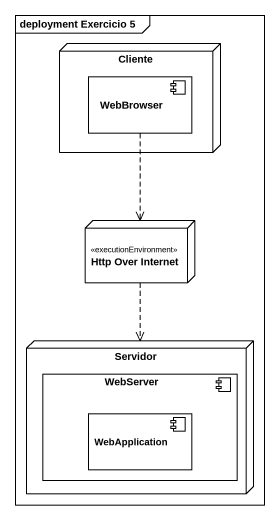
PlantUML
@startuml
mainframe deployment Exercicio 5
node Cliente {
  component WebBrowser
}
node "Http Over Internet" as Http_Over_Internet <<executionEnvironment>>
node Servidor {
  component WebServer {
    component WebApplication
  }
}
WebBrowser ..> Http_Over_Internet
Http_Over_Internet ..> Servidor
@enduml
